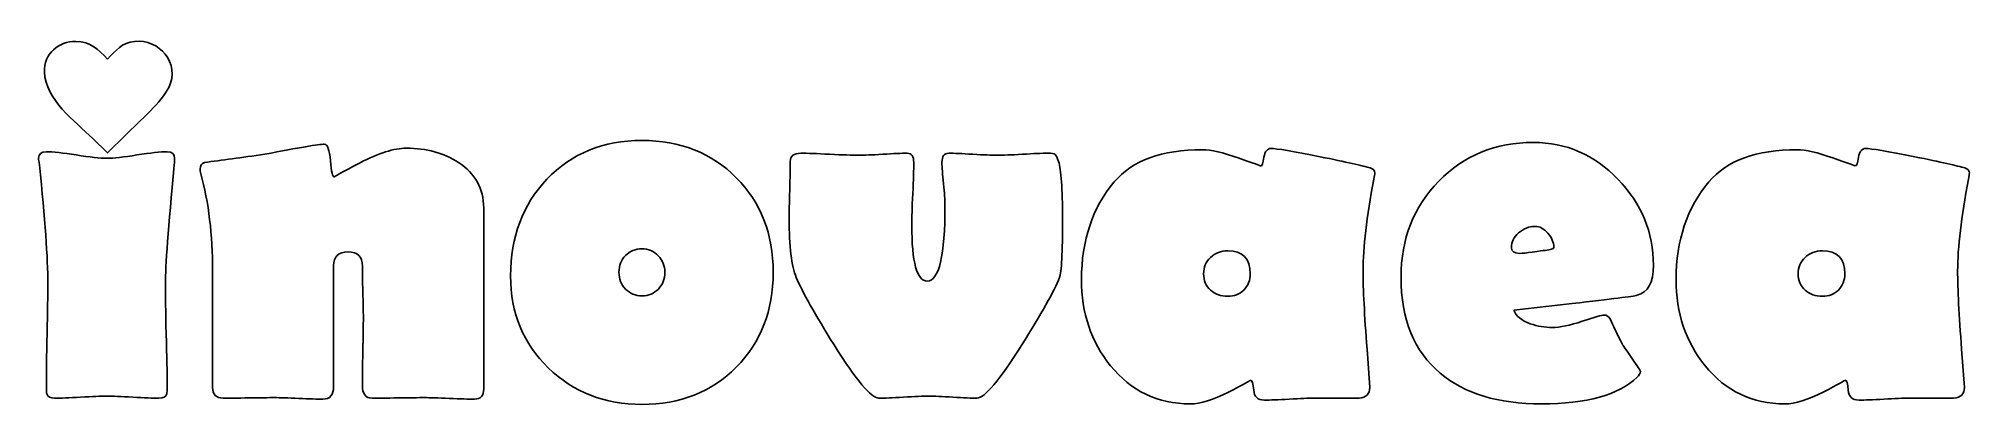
# Model space of a CAD drawing. Header units: millimetres. Extents: x 22 to 107.3, y 205.3 to 221.4.
import ezdxf

# ---------------------------------------------------------------- set-up
doc = ezdxf.new("R2010")
doc.units = ezdxf.units.MM
doc.layers.add('text_bottom', color=7, linetype='CONTINUOUS')

msp = doc.modelspace()

# ---------------------------------------------------------------- linework, layer by layer
at = {"layer": 'text_bottom', "color": 7}
for points in [[(25.060357, 220.506058)], [(48.658529, 216.908248)], [(88.026668, 216.820398)], [(28.021183, 216.114632)], [(76.439784, 216.555825)], [(102.69967, 216.555815)], [(67.234674, 213.457774)], [(88.092814, 213.116231)], [(48.658529, 212.124044)], [(74.532918, 212.035677)], [(100.79281, 212.035677)]]:
    msp.add_lwpolyline(points, close=True, dxfattribs=at)
for points in [[(25.859861, 217.156041), (25.060816, 216.363425), (24.400457, 216.998988)], [(41.669297, 213.931818), (41.669294, 205.939188)], [(29.696886, 206.00532), (29.696886, 211.15369)], [(35.04368, 211.374169), (35.04368, 206.049424)], [(87.166772, 209.412065), (89.74646, 209.709721)], [(80.805404, 206.005564), (80.684481, 207.692283)], [(107.0653, 206.005554), (106.94438, 207.692273)], [(78.347156, 205.531175), (80.331531, 205.531175)], [(104.60705, 205.531165), (106.59143, 205.531165)]]:
    msp.add_lwpolyline(points, dxfattribs=at)
for points in [[(22.266917, 219.920092), (22.237987, 220.755874), (22.897427, 221.291326), (23.65606, 221.281681)], [(23.65606, 221.281681), (24.33387, 221.272581), (24.620424, 220.935429), (25.060357, 220.506058)], [(25.060357, 220.506058), (25.427734, 220.889507), (25.685816, 221.221065), (26.254331, 221.286733)], [(26.254331, 221.286733), (27.318346, 221.407967), (28.29511, 220.318695), (27.757821, 219.246415)], [(24.400457, 216.998988), (23.606004, 217.764051), (22.31284, 218.727037), (22.266917, 219.920092)], [(27.757821, 219.246415), (27.6049, 218.941033), (27.293547, 218.577789), (26.949133, 218.221433)], [(26.949133, 218.221433), (26.571194, 217.830178), (26.152843, 217.446728), (25.859861, 217.156041)], [(32.000971, 216.302046), (33.522327, 216.596027), (34.396923, 216.743018), (34.624759, 216.743018)], [(34.624759, 216.743018), (34.77175, 216.743018), (34.863619, 216.500483), (34.900366, 216.015413)], [(48.658529, 216.908248), (46.953434, 216.908248), (45.55335, 216.339004), (44.458268, 215.199825)], [(52.825716, 215.265971), (51.737983, 216.361053), (50.348923, 216.908248), (48.658529, 216.908248)], [(88.026668, 216.820398), (86.358322, 216.820398), (84.965243, 216.250638), (83.848112, 215.111458)], [(91.763908, 215.199825), (90.727622, 216.280208), (89.481878, 216.820398), (88.026668, 216.820398)], [(22.01293, 216.125657), (22.01293, 216.316745), (22.126848, 216.412289), (22.354684, 216.412289)], [(22.046, 215.828), (22.023953, 215.967641), (22.01293, 216.06686), (22.01293, 216.125657)], [(22.420827, 210.59145), (22.420827, 211.708581), (22.295885, 213.454097), (22.046, 215.828)], [(22.354684, 216.412289), (22.648666, 216.412289), (23.089639, 216.364517), (23.677602, 216.268973)], [(23.677602, 216.268973), (24.272915, 216.173429), (24.721238, 216.125657), (25.022569, 216.125657)], [(25.022569, 216.125657), (25.3239, 216.125657), (25.768548, 216.173429), (26.356511, 216.268973)], [(26.356511, 216.268973), (26.951824, 216.364517), (27.396472, 216.412289), (27.690453, 216.412289)], [(27.99914, 215.828), (27.741906, 213.064571), (27.613289, 211.319055), (27.613289, 210.59145)], [(27.690453, 216.412289), (27.91094, 216.412289), (28.021183, 216.31307), (28.021183, 216.114632)], [(28.02119, 216.114632), (28.02119, 216.063185), (28.01384, 215.967641), (27.99914, 215.828)], [(29.145673, 215.651611), (29.145673, 215.791252), (29.208144, 215.886796), (29.333087, 215.938243)], [(29.333087, 215.938243), (30.08274, 216.033787), (30.972035, 216.155055), (32.000971, 216.302046)], [(34.900366, 216.015413), (34.937113, 215.530343), (34.995909, 215.287808), (35.076756, 215.287808)], [(35.076756, 215.287808), (35.017963, 215.287808), (35.396464, 215.500945), (36.21226, 215.927219)], [(36.21226, 215.927219), (37.035409, 216.353492), (37.715242, 216.566629), (38.251759, 216.566629)], [(38.251759, 216.566629), (39.141054, 216.566629), (39.909081, 216.357167), (40.555841, 215.938243)], [(40.555841, 215.938243), (41.298145, 215.445824), (41.669297, 214.777015), (41.669297, 213.931818)], [(55.185108, 214.714544), (55.199808, 215.280459), (55.207158, 215.703057), (55.207158, 215.98234)], [(55.207158, 215.98234), (55.207158, 216.224875), (55.365173, 216.346143), (55.681204, 216.346143)], [(55.681204, 216.346143), (55.960487, 216.346143), (56.383085, 216.331443), (56.949, 216.302043)], [(56.949, 216.302043), (57.522265, 216.272643), (57.948538, 216.257943), (58.227821, 216.257943)], [(58.227821, 216.257943), (58.470356, 216.257943), (58.826809, 216.272643), (59.29718, 216.302043)], [(59.29718, 216.302043), (59.774901, 216.331443), (60.135028, 216.346143), (60.377563, 216.346143)], [(60.377563, 216.346143), (60.568651, 216.346143), (60.664195, 216.210176), (60.664195, 215.938243)], [(60.664195, 215.938243), (60.664195, 215.636912), (60.649495, 215.177565), (60.620095, 214.560204)], [(61.909929, 215.938243), (61.909929, 216.210176), (62.009148, 216.346143), (62.207586, 216.346143)], [(61.976079, 215.001176), (61.931979, 215.4201), (61.909929, 215.732456), (61.909929, 215.938243)], [(62.207586, 216.346143), (62.442771, 216.346143), (62.799224, 216.331443), (63.276944, 216.302043)], [(63.276944, 216.302043), (63.754665, 216.272643), (64.111118, 216.257943), (64.346303, 216.257943)], [(64.346303, 216.257943), (64.596188, 216.257943), (64.96734, 216.272643), (65.459759, 216.302043)], [(65.459759, 216.302043), (65.959528, 216.331443), (66.334355, 216.346143), (66.584239, 216.346143)], [(66.584239, 216.346143), (66.753279, 216.346143), (66.859848, 216.32777), (66.903945, 216.291023)], [(66.903945, 216.291023), (66.948045, 216.254276), (66.999492, 216.151383), (67.058285, 215.982342)], [(67.058285, 215.982342), (67.175878, 215.622215), (67.234674, 214.780692), (67.234674, 213.457774)], [(73.419291, 216.500521), (71.618653, 216.500521), (70.317788, 216.026477), (69.516687, 215.078385)], [(74.995939, 216.136719), (74.319781, 216.379253), (73.794118, 216.500521), (73.419291, 216.500521)], [(75.988127, 215.783769), (76.002827, 215.783769), (75.672098, 215.901533), (74.995939, 216.136719)], [(76.13127, 216.169792), (76.09452, 215.912558), (76.04692, 215.783769), (75.988127, 215.783769)], [(76.439779, 216.555815), (76.278091, 216.555815), (76.17537, 216.427026), (76.13127, 216.169792)], [(78.611744, 216.192023), (77.406419, 216.434558), (76.682318, 216.555825), (76.439784, 216.555825)], [(80.82763, 215.695929), (80.50425, 215.791469), (79.765623, 215.956837), (78.611744, 216.192023)], [(99.679187, 216.500521), (97.878549, 216.500521), (96.577684, 216.026477), (95.776583, 215.078385)], [(101.25583, 216.136719), (100.57968, 216.379253), (100.05402, 216.500521), (99.679187, 216.500521)], [(102.24802, 215.783769), (102.26272, 215.783769), (101.93199, 215.901533), (101.25583, 216.136719)], [(102.39117, 216.169792), (102.35442, 215.912558), (102.30682, 215.783769), (102.24802, 215.783769)], [(102.69967, 216.555815), (102.53795, 216.555815), (102.43523, 216.427026), (102.39117, 216.169792)], [(104.87163, 216.192013), (103.66631, 216.434548), (102.94221, 216.555815), (102.69967, 216.555815)], [(107.08752, 215.695919), (106.76414, 215.791463), (106.02551, 215.956827), (104.87163, 216.192013)], [(29.178743, 215.442149), (29.156696, 215.522994), (29.145673, 215.592814), (29.145673, 215.651611)], [(29.696886, 211.15369), (29.696886, 212.748541), (29.524172, 214.178027), (29.178743, 215.442149)], [(44.458268, 215.199825), (43.392584, 214.075344), (42.859916, 212.653212), (42.859916, 210.933419)], [(54.457658, 211.087415), (54.457658, 212.77781), (53.913449, 214.170889), (52.825716, 215.265971)], [(62.042229, 214.064109), (62.042229, 214.277246), (62.020179, 214.589602), (61.976079, 215.001176)], [(69.516687, 215.078385), (68.553896, 213.931857), (68.072331, 212.495197), (68.072331, 210.768054)], [(80.507747, 211.15357), (80.507747, 212.175157), (80.666107, 213.524139), (80.982137, 215.199835)], [(81.026067, 215.47527), (81.026067, 215.578161), (80.959927, 215.651829), (80.82763, 215.695929)], [(80.982137, 215.199835), (81.011537, 215.332127), (81.026067, 215.423824), (81.026067, 215.47527)], [(83.848112, 215.111458), (82.738331, 213.972279), (82.183614, 212.56117), (82.183614, 210.878125)], [(93.329187, 211.39644), (93.329187, 212.858999), (92.807543, 214.126792), (91.763908, 215.199825)], [(95.776583, 215.078385), (94.813793, 213.931857), (94.332227, 212.495197), (94.332227, 210.768054)], [(106.76764, 211.15356), (106.76764, 212.175147), (106.926, 213.524129), (107.24203, 215.199825)], [(107.28596, 215.47526), (107.28596, 215.578151), (107.21981, 215.651819), (107.08752, 215.695919)], [(107.24203, 215.199825), (107.27143, 215.332117), (107.28596, 215.423814), (107.28596, 215.47526)], [(55.163058, 213.457772), (55.163058, 213.737055), (55.170408, 214.155979), (55.185108, 214.714544)], [(60.620095, 214.560204), (60.590695, 213.950191), (60.575995, 213.490845), (60.575995, 213.182164)], [(61.259502, 210.701693), (61.78132, 210.701693), (62.042229, 211.822498), (62.042229, 214.064109)], [(55.471739, 210.856033), (55.265952, 211.363152), (55.163058, 212.230398), (55.163058, 213.457772)], [(67.234685, 213.457772), (67.234685, 211.951115), (67.190588, 211.083869), (67.102393, 210.856033)], [(60.575995, 213.182164), (60.575995, 211.528517), (60.803831, 210.701693), (61.259502, 210.701693)], [(87.056185, 212.178821), (87.056185, 212.428705), (87.162925, 212.645688), (87.376062, 212.829427)], [(87.376062, 212.829427), (87.596548, 213.020515), (87.835579, 213.116231), (88.092814, 213.116231)], [(88.092814, 213.116231), (88.305951, 213.116231), (88.496866, 213.017012), (88.665906, 212.818575)], [(88.665906, 212.818575), (88.842295, 212.620137), (88.930489, 212.410676), (88.930489, 212.19019)], [(35.68309, 211.991531), (35.256817, 211.991531), (35.04368, 211.785744), (35.04368, 211.374169)], [(36.311476, 211.35212), (36.311476, 211.778394), (36.102014, 211.991531), (35.68309, 211.991531)], [(47.644637, 211.087415), (47.644637, 211.381396), (47.739836, 211.62795), (47.930924, 211.826388)], [(47.930924, 211.826388), (48.129362, 212.024826), (48.371896, 212.124044), (48.658529, 212.124044)], [(48.658529, 212.124044), (48.945161, 212.124044), (49.184193, 212.020806), (49.375281, 211.815019)], [(49.375281, 211.815019), (49.573719, 211.616581), (49.672937, 211.374047), (49.672937, 211.087415)], [(73.463216, 211.021269), (73.463216, 211.315251), (73.566454, 211.557785), (73.772241, 211.748873)], [(73.772241, 211.748873), (73.978029, 211.939961), (74.231587, 212.035677), (74.532918, 212.035677)], [(74.532918, 212.035677), (75.194378, 212.035677), (75.525106, 211.697427), (75.525106, 211.021269)], [(87.419987, 211.925606), (87.177452, 211.925606), (87.056185, 212.009781), (87.056185, 212.178821)], [(87.982227, 211.980383), (87.747041, 211.943637), (87.559628, 211.925606), (87.419987, 211.925606)], [(88.544466, 212.057898), (88.47097, 212.050551), (88.283558, 212.024483), (87.982227, 211.980383)], [(88.930489, 212.19019), (88.930489, 212.124042), (88.8017, 212.079945), (88.544466, 212.057898)], [(99.723112, 211.021269), (99.723112, 211.315251), (99.826352, 211.557785), (100.03214, 211.748873)], [(100.03214, 211.748873), (100.23792, 211.939961), (100.49148, 212.035677), (100.79281, 212.035677)], [(100.79281, 212.035677), (101.45427, 212.035677), (101.785, 211.697427), (101.785, 211.021269)], [(36.333526, 210.22764), (36.318826, 210.727409), (36.311476, 211.102236), (36.311476, 211.35212)], [(42.859916, 210.933419), (42.859916, 209.294471), (43.414633, 207.938484), (44.524414, 206.86545)], [(47.930924, 210.348958), (47.739836, 210.554745), (47.644637, 210.800782), (47.644637, 211.087415)], [(49.672937, 211.087415), (49.672937, 210.793433), (49.577221, 210.547396), (49.386133, 210.348958)], [(52.825716, 206.898523), (53.913449, 208.000955), (54.457658, 209.397019), (54.457658, 211.087415)], [(57.147435, 207.879468), (56.302238, 209.224435), (55.743672, 210.216623), (55.471739, 210.856033)], [(67.102393, 210.856033), (66.859858, 210.246021), (66.304968, 209.257507), (65.437721, 207.890492)], [(68.072331, 210.768054), (68.072331, 209.283446), (68.498775, 208.015654), (69.351322, 206.964669)], [(73.772241, 210.305033), (73.566454, 210.488772), (73.463216, 210.727287), (73.463216, 211.021269)], [(75.525106, 211.021269), (75.525106, 210.734637), (75.429386, 210.496122), (75.238302, 210.305033)], [(80.684481, 207.692283), (80.566888, 209.206289), (80.507747, 210.359819), (80.507747, 211.15357)], [(82.183614, 210.878125), (82.183614, 209.01134), (82.760379, 207.59673), (83.914258, 206.63394)], [(92.612435, 210.073523), (93.090156, 210.191116), (93.329187, 210.632087), (93.329187, 211.39644)], [(94.332227, 210.768054), (94.332227, 209.283446), (94.758672, 208.015654), (95.611218, 206.964669)], [(100.03214, 210.305033), (99.826352, 210.488772), (99.723112, 210.727287), (99.723112, 211.021269)], [(101.785, 211.021269), (101.785, 210.734637), (101.68928, 210.496122), (101.4982, 210.305033)], [(106.94438, 207.692273), (106.82678, 209.206279), (106.76764, 210.359809), (106.76764, 211.15356)], [(22.387757, 208.364538), (22.409804, 209.356726), (22.420827, 210.09903), (22.420827, 210.59145)], [(27.613289, 210.59145), (27.613289, 210.09903), (27.624312, 209.356726), (27.646359, 208.364538)], [(36.355576, 209.10316), (36.355576, 209.353045), (36.348226, 209.727871), (36.333526, 210.22764)], [(48.658529, 210.051302), (48.371896, 210.051302), (48.129362, 210.15052), (47.930924, 210.348958)], [(49.386133, 210.348958), (49.195044, 210.15052), (48.95251, 210.051302), (48.658529, 210.051302)], [(74.532918, 210.029081), (74.231587, 210.029081), (73.978029, 210.121291), (73.772241, 210.305033)], [(75.238302, 210.305033), (75.054563, 210.121295), (74.81955, 210.029081), (74.532918, 210.029081)], [(89.74646, 209.709721), (91.488302, 209.908156), (92.443396, 210.029423), (92.612435, 210.073523)], [(100.79281, 210.029081), (100.49148, 210.029081), (100.23792, 210.121295), (100.03214, 210.305033)], [(101.4982, 210.305033), (101.31446, 210.121295), (101.07945, 210.029081), (100.79281, 210.029081)], [(36.333526, 207.592828), (36.348226, 208.261637), (36.355576, 208.765081), (36.355576, 209.10316)], [(87.894377, 208.816752), (87.497501, 208.963743), (87.254967, 209.16218), (87.166772, 209.412065)], [(90.18726, 208.926823), (89.636044, 208.743084), (89.195073, 208.651388), (88.864343, 208.651388)], [(91.146375, 209.202258), (91.06553, 209.202258), (90.745825, 209.110562), (90.18726, 208.926823)], [(91.433179, 209.003821), (91.359683, 209.136113), (91.263967, 209.202258), (91.146375, 209.202258)], [(91.962345, 207.901563), (91.71981, 208.386632), (91.543421, 208.753936), (91.433179, 209.003821)], [(22.354687, 206.137626), (22.354687, 206.637395), (22.36571, 207.379699), (22.387757, 208.364538)], [(27.646359, 208.364538), (27.675759, 207.379699), (27.690459, 206.637395), (27.690459, 206.137626)], [(88.864343, 208.651388), (88.533613, 208.651388), (88.210407, 208.706509), (87.894377, 208.816752)], [(36.311476, 206.093521), (36.311476, 206.4316), (36.318826, 206.931369), (36.333526, 207.592828)], [(59.109764, 205.531288), (58.786384, 205.531288), (58.132274, 206.314015), (57.147435, 207.879468)], [(65.437721, 207.890492), (64.445533, 206.317689), (63.787749, 205.531288), (63.464369, 205.531288)], [(92.380924, 207.295398), (92.101642, 207.692276), (91.962345, 207.894216), (91.962345, 207.901563)], [(92.756095, 206.710938), (92.756095, 206.747686), (92.630809, 206.94262), (92.380924, 207.295398)], [(44.524414, 206.86545), (45.634195, 205.792417), (47.012231, 205.255729), (48.658529, 205.255729)], [(48.658529, 205.255729), (50.348923, 205.255729), (51.737983, 205.803441), (52.825716, 206.898523)], [(69.351322, 206.964669), (70.262666, 205.840189), (71.438762, 205.27795), (72.879272, 205.27795)], [(83.914258, 206.63394), (84.987291, 205.729946), (86.479589, 205.27795), (88.39047, 205.27795)], [(88.39047, 205.27795), (90.389546, 205.27795), (91.796636, 205.670805), (92.612435, 206.457206)], [(92.612435, 206.457206), (92.70798, 206.545401), (92.756095, 206.630093), (92.756095, 206.710938)], [(95.611218, 206.964669), (96.522562, 205.840189), (97.698658, 205.27795), (99.139168, 205.27795)], [(22.376737, 205.718702), (22.362037, 205.755449), (22.354687, 205.89509), (22.354687, 206.137626)], [(22.71849, 205.531288), (22.527402, 205.531288), (22.413484, 205.593759), (22.376737, 205.718702)], [(23.865019, 205.575388), (23.3579, 205.545988), (22.975724, 205.531288), (22.71849, 205.531288)], [(25.022573, 205.619488), (24.765338, 205.619488), (24.379487, 205.604788), (23.865019, 205.575388)], [(26.169102, 205.575388), (25.661983, 205.604788), (25.279807, 205.619488), (25.022573, 205.619488)], [(27.326655, 205.531288), (27.069421, 205.531288), (26.68357, 205.545988), (26.169102, 205.575388)], [(27.668409, 205.718702), (27.631662, 205.593759), (27.517744, 205.531288), (27.326655, 205.531288)], [(27.690459, 206.137626), (27.690459, 205.895091), (27.683109, 205.755449), (27.668409, 205.718702)], [(30.170932, 205.531274), (29.854901, 205.531274), (29.696886, 205.689289), (29.696886, 206.00532)], [(31.295412, 205.542294), (30.795643, 205.534947), (30.420816, 205.531274), (30.170932, 205.531274)], [(32.430917, 205.553324), (32.181032, 205.553324), (31.802531, 205.549647), (31.295412, 205.542294)], [(33.500275, 205.520254), (33.022555, 205.542301), (32.666102, 205.553324), (32.430917, 205.553324)], [(34.569634, 205.487184), (34.334449, 205.487184), (33.977996, 205.498207), (33.500275, 205.520254)], [(35.04368, 206.049424), (35.04368, 205.674597), (34.885665, 205.487184), (34.569634, 205.487184)], [(36.741424, 205.531281), (36.454792, 205.531281), (36.311476, 205.718694), (36.311476, 206.093521)], [(37.887953, 205.542301), (37.380834, 205.534954), (36.998658, 205.531281), (36.741424, 205.531281)], [(39.045507, 205.553331), (38.788272, 205.553331), (38.402421, 205.549654), (37.887953, 205.542301)], [(40.147938, 205.520261), (39.655519, 205.542308), (39.288042, 205.553331), (39.045507, 205.553331)], [(41.261394, 205.487191), (41.011509, 205.487191), (40.640357, 205.498214), (40.147938, 205.520261)], [(41.669294, 205.939188), (41.669294, 205.637857), (41.533327, 205.487191), (41.261394, 205.487191)], [(60.212195, 205.575388), (59.727125, 205.545988), (59.359648, 205.531288), (59.109764, 205.531288)], [(61.325651, 205.619488), (61.075766, 205.619488), (60.704614, 205.604788), (60.212195, 205.575388)], [(62.39501, 205.575388), (61.917289, 205.604788), (61.560836, 205.619488), (61.325651, 205.619488)], [(63.464369, 205.531288), (63.229184, 205.531288), (62.872731, 205.545988), (62.39501, 205.575388)], [(72.879272, 205.27795), (73.327594, 205.27795), (73.889833, 205.450319), (74.565991, 205.795748)], [(74.565991, 205.795748), (75.242149, 206.148526), (75.561852, 206.324915), (75.525106, 206.324915)], [(75.525106, 206.324915), (75.613296, 206.324915), (75.664402, 206.178097), (75.679102, 205.884115)], [(75.679102, 205.884115), (75.693802, 205.590133), (75.85216, 205.443315), (76.153491, 205.443315)], [(77.244897, 205.487245), (77.737317, 205.516645), (78.10462, 205.531175), (78.347156, 205.531175)], [(80.331531, 205.531175), (80.647561, 205.553225), (80.805404, 205.711582), (80.805404, 206.005564)], [(99.139168, 205.27795), (99.58749, 205.27795), (100.14973, 205.450319), (100.82589, 205.795748)], [(100.82589, 205.795748), (101.50203, 206.148526), (101.82173, 206.324915), (101.785, 206.324915)], [(101.785, 206.324915), (101.87323, 206.324915), (101.92433, 206.178097), (101.939, 205.884115)], [(101.939, 205.884115), (101.9537, 205.590133), (102.11205, 205.443315), (102.41339, 205.443315)], [(103.50479, 205.48724), (103.99721, 205.51664), (104.36452, 205.531165), (104.60705, 205.531165)], [(106.59143, 205.531165), (106.90746, 205.553213), (107.0653, 205.711572), (107.0653, 206.005554)], [(76.153491, 205.443315), (76.396026, 205.443315), (76.759827, 205.457845), (77.244897, 205.487245)], [(102.41339, 205.443315), (102.65592, 205.443315), (103.01973, 205.45784), (103.50479, 205.48724)]]:
    msp.add_open_spline(points, degree=3, dxfattribs=at)

doc.saveas('drawing.dxf')
